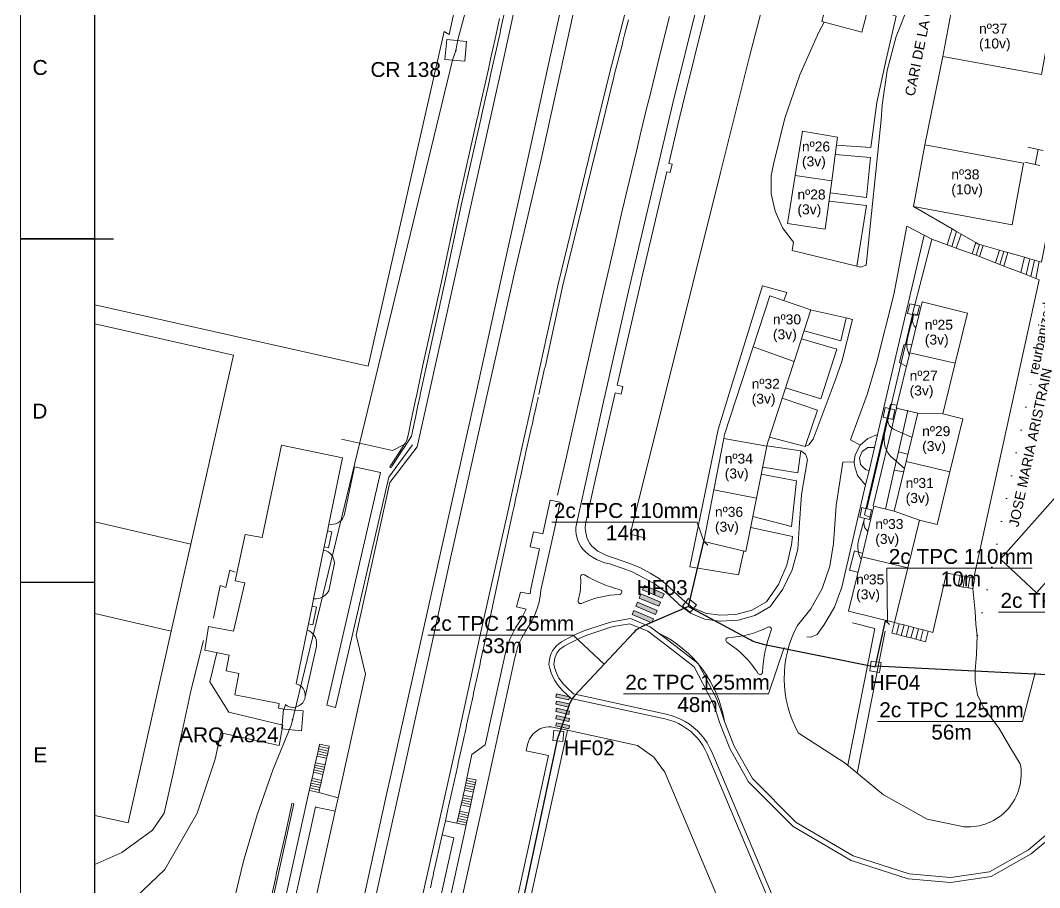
# Model space of a CAD drawing. Header units: millimetres. Extents: x 563728 to 564359, y 4765109 to 4765554.
# Drawn here: x 563728.3 to 563933.7, y 4765200.6 to 4765375.4 of the extents above; entities that cross this region are included whole.
import ezdxf
from ezdxf.enums import TextEntityAlignment as Align

# ---------------------------------------------------------------- set-up
doc = ezdxf.new("R2010")
doc.units = ezdxf.units.MM
doc.linetypes.add('DGN1', pattern=[4.6041, 0, -4.6041])
for name, color, linetype, lineweight in [('1 CANALIZACIONES', 7, 'Continuous', 0), ('1 ESTRUCTURAS', 7, 'Continuous', 0), ('3 Canalizacion Arquetas Armario otros proyectos - Kanalizazioak Kutxatila Armairua beste proiektuak', 7, 'Continuous', 0), ('51 Canalización existente capilar y textos - Lehendik dagoen kanalizazio kapilarrak eta testuak', 7, 'Continuous', 0), ('58 Formato plano y líneas de solape - Planoaren formatua eta gainjartze marrak', 7, 'Continuous', 0), ('7 Cartografía - Kartografia', 7, 'Continuous', 0), ('Default', 7, 'Continuous', 0)]:
    doc.layers.add(name, color=color, linetype=linetype, lineweight=lineweight)
doc.styles.add('StyleArial', font='arial.ttf')

# ---------------------------------------------------------------- blocks, each defined once
blk = doc.blocks.new('OCA99O17')
at = {"layer": '3 Canalizacion Arquetas Armario otros proyectos - Kanalizazioak Kutxatila Armairua beste proiektuak', "color": 5, "linetype": 'Continuous', "lineweight": 13, "flags": 128}
blk.add_lwpolyline([(-0.75, 1.2), (1.2, 0.75), (0.75, -1.2), (-1.2, -0.75), (-0.75, 1.2)], dxfattribs=at)
blk = doc.blocks.new('OCA99O18')
at = {"layer": '3 Canalizacion Arquetas Armario otros proyectos - Kanalizazioak Kutxatila Armairua beste proiektuak', "color": 5, "linetype": 'Continuous', "lineweight": 13, "flags": 128}
blk.add_lwpolyline([(-0.75, 1.2), (1.2, 0.75), (0.75, -1.2), (-1.2, -0.75), (-0.75, 1.2)], dxfattribs=at)
blk = doc.blocks.new('OCA99O19')
at = {"layer": '3 Canalizacion Arquetas Armario otros proyectos - Kanalizazioak Kutxatila Armairua beste proiektuak', "color": 5, "linetype": 'Continuous', "lineweight": 13, "flags": 128}
blk.add_lwpolyline([(-0.75, 1.2), (1.2, 0.75), (0.75, -1.2), (-1.2, -0.75), (-0.75, 1.2)], dxfattribs=at)

msp = doc.modelspace()

# ---------------------------------------------------------------- hatches: boundary and pattern name
at = {"layer": 'Default', "linetype": 'Continuous', "true_color": 0x9a9a9a}
for points in [[(563853.7, 4765260.64), (563857.66, 4765258.97), (563858.01, 4765259.79), (563854.04, 4765261.46)], [(563852.3, 4765257.31), (563856.26, 4765255.64), (563856.6, 4765256.46), (563852.64, 4765258.13)], [(563853, 4765258.97), (563856.96, 4765257.31), (563857.31, 4765258.13), (563853.34, 4765259.8)], [(563851.6, 4765255.64), (563855.56, 4765253.98), (563855.9, 4765254.8), (563851.94, 4765256.47)], [(563838.83, 4765238.43), (563836.17, 4765239.01), (563836.31, 4765239.66), (563838.97, 4765239.08)], [(563838.83, 4765236.97), (563836.17, 4765237.56), (563836.31, 4765238.21), (563838.97, 4765237.63)], [(563838.83, 4765235.52), (563836.17, 4765236.11), (563836.31, 4765236.76), (563838.97, 4765236.17)], [(563838.83, 4765234.07), (563836.17, 4765234.65), (563836.31, 4765235.31), (563838.97, 4765234.72)], [(563838.83, 4765232.62), (563836.17, 4765233.2), (563836.31, 4765233.85), (563838.97, 4765233.27)]]:
    msp.add_hatch(color=253, dxfattribs=at).paths.add_polyline_path(points)

# ---------------------------------------------------------------- linework, layer by layer
at = {"layer": '1 CANALIZACIONES', "color": 6, "linetype": 'Continuous', "lineweight": 13, "flags": 128}
for points in [[(563854.38, 4765505), (563854.05, 4765503.02), (563831.96, 4765429.24), (563816.44, 4765371.46), (563816.03, 4765369.33)], [(563816.03, 4765369.33), (563815.37, 4765367.36), (563783.4, 4765235.42), (563783.12, 4765234.4)], [(563783.12, 4765234.4), (563782.9, 4765233.48), (563779.22, 4765224.47), (563775.99, 4765215.29), (563773.23, 4765205.96), (563770.95, 4765196.5), (563769.25, 4765188.59), (563768.9, 4765186.53)]]:
    msp.add_lwpolyline(points, dxfattribs=at)
at = {"layer": '1 ESTRUCTURAS', "color": 7, "linetype": 'Continuous', "lineweight": 30}
for p in [(563816.03, 4765369.33), (563783.12, 4765234.4)]:
    msp.add_point(p, dxfattribs=at)
at = {"layer": '3 Canalizacion Arquetas Armario otros proyectos - Kanalizazioak Kutxatila Armairua beste proiektuak', "color": 6, "linetype": 'Continuous', "lineweight": 13, "flags": 128}
for points in [[(563814.21, 4765371.49), (563818.2, 4765371.14), (563817.85, 4765367.16), (563813.86, 4765367.51), (563814.21, 4765371.49)], [(563781.31, 4765236.57), (563785.29, 4765236.22), (563784.94, 4765232.24), (563780.96, 4765232.59), (563781.31, 4765236.57)]]:
    msp.add_lwpolyline(points, dxfattribs=at)
at = {"layer": '3 Canalizacion Arquetas Armario otros proyectos - Kanalizazioak Kutxatila Armairua beste proiektuak', "color": 4, "linetype": 'Continuous', "lineweight": 13, "flags": 128}
for points in [[(563862.96, 4765258.86), (563864.52, 4765257.61), (563863.28, 4765256.05), (563861.71, 4765257.3), (563862.96, 4765258.86)], [(563899.77, 4765246.26), (563901.75, 4765245.97), (563901.45, 4765243.99), (563899.48, 4765244.28), (563899.77, 4765246.26)], [(563835.8, 4765232.25), (563837.79, 4765232.08), (563837.62, 4765230.09), (563835.63, 4765230.26), (563835.8, 4765232.25)]]:
    msp.add_lwpolyline(points, dxfattribs=at)
at = {"layer": '51 Canalización existente capilar y textos - Lehendik dagoen kanalizazio kapilarrak eta testuak', "color": 253, "linetype": 'Continuous', "lineweight": 0, "true_color": 0x9a9a9a}
for centre, radius, start, end in [((563827.03, 4765262.28), 14.2, 344.5136, 3.5972), ((563841.7, 4765263.2), 0.5, 59.4241, 183.5972), ((563841.19, 4765258.35), 0.5, 164.5136, 294.2555)]:
    msp.add_arc(centre, radius, start, end, dxfattribs=at)
at = {"layer": '58 Formato plano y líneas de solape - Planoaren formatua eta gainjartze marrak', "color": 7, "linetype": 'Continuous', "lineweight": 30}
for p, q in [((563728.29, 4765331.33), (563747.04, 4765331.33)), ((563743.29, 4765331.33), (563728.29, 4765331.33)), ((563743.29, 4765262.08), (563728.29, 4765262.08))]:
    msp.add_line(p, q, dxfattribs=at)
at = {"layer": '58 Formato plano y líneas de solape - Planoaren formatua eta gainjartze marrak', "color": 7, "linetype": 'Continuous', "lineweight": 0, "flags": 128}
msp.add_lwpolyline([(563728.29, 4765554.08), (564359.04, 4765554.08), (564359.04, 4765108.58), (563728.29, 4765108.58), (563728.29, 4765554.08)], dxfattribs=at)
at = {"layer": '58 Formato plano y líneas de solape - Planoaren formatua eta gainjartze marrak', "color": 7, "linetype": 'Continuous', "lineweight": 30, "flags": 128}
msp.add_lwpolyline([(563743.29, 4765123.58), (563743.29, 4765539.08), (564344.04, 4765539.08), (564344.04, 4765123.58), (564344.04, 4765123.58), (564344.04, 4765123.58), (564344.04, 4765123.58), (564344.04, 4765123.58), (563743.29, 4765123.58)], dxfattribs=at)
at = {"layer": '7 Cartografía - Kartografia', "color": 253, "linetype": 'Continuous', "lineweight": 0, "true_color": 0x9a9a9a}
msp.add_line((563914.2, 4765368.11), (563910.6, 4765350.26), dxfattribs=at)
at = {"layer": '7 Cartografía - Kartografia', "color": 253, "linetype": 'Continuous', "lineweight": 0, "true_color": 0x9a9a9a, "flags": 128}
for points in [[(563827.2, 4765539.08), (563824.61, 4765527.33), (563847.41, 4765522.33), (563814.69, 4765372.53), (563813.7, 4765373.1), (563798.35, 4765305.67), (563743.29, 4765318.05)], [(563878.39, 4765539.08), (563875.35, 4765529.95), (563872.97, 4765522.71), (563870.67, 4765515.44), (563868.44, 4765508.15), (563866.29, 4765500.84), (563864.22, 4765493.5), (563859.17, 4765474.92), (563844.79, 4765411.64), (563840.18, 4765390.92), (563835.16, 4765368.36), (563830.34, 4765346.52), (563825.62, 4765325.09), (563820.05, 4765300), (563817.17, 4765287.01), (563802.74, 4765222.32), (563802.3, 4765220.31), (563794.64, 4765185.38), (563789.81, 4765164.6), (563785.92, 4765147.99), (563780.77, 4765123.58)], [(563854.37, 4765271.03), (563851.18, 4765271.86), (563858.21, 4765300), (563869.4, 4765344.74), (563875.24, 4765368.12), (563881.43, 4765391.81), (563885.86, 4765409.15), (563887.13, 4765414.08), (563889.41, 4765426.26), (563890.08, 4765447.05), (563899.14, 4765482.85), (563904.56, 4765503.45), (563917.19, 4765533.18), (563919.69, 4765539.08)], [(563859.86, 4765519.59), (563854.79, 4765498.02), (563850.45, 4765478.54), (563841.87, 4765441.81), (563825.27, 4765365.67), (563818.96, 4765337.37), (563810.62, 4765300), (563808.26, 4765289.43), (563802.78, 4765282.27), (563795.98, 4765251.48), (563797.86, 4765243.65), (563792.99, 4765221.75), (563792.32, 4765218.73)], [(563783.24, 4765123.58), (563787.58, 4765143.21), (563792.27, 4765164.42), (563796.83, 4765185.08), (563801.58, 4765206.49), (563804.41, 4765219.1), (563806.31, 4765227.57), (563810.72, 4765247.58), (563814.79, 4765266.04), (563822.39, 4765300), (563824.23, 4765308.21), (563827.86, 4765324.52), (563833.14, 4765346.76), (563843.15, 4765392.31)], [(563900.38, 4765382.46), (563897.87, 4765372.99), (563889.81, 4765375.13), (563892.31, 4765384.56), (563900.38, 4765382.46)], [(563849.72, 4765375.1), (563851.56, 4765382.23)], [(563914.2, 4765368.11), (563934.06, 4765364.45), (563936.24, 4765376.29), (563916.38, 4765379.95), (563914.2, 4765368.11)], [(563847.02, 4765265.86), (563846.11, 4765266.08), (563845.23, 4765266.38), (563844.38, 4765266.76), (563843.57, 4765267.22), (563842.8, 4765267.76), (563842.09, 4765268.36), (563841.63, 4765268.84), (563841.22, 4765269.37), (563840.88, 4765269.95), (563840.61, 4765270.56), (563840.41, 4765271.2), (563840.28, 4765271.86), (563840.23, 4765272.53), (563840.26, 4765273.2), (563840.37, 4765273.86), (563845.86, 4765298.83), (563846.13, 4765300), (563850.66, 4765319.92), (563851.51, 4765323.66), (563859.79, 4765358.69), (563864.67, 4765378.42)], [(563866.61, 4765377.93), (563861.73, 4765358.22), (563861.2, 4765356), (563860.81, 4765354.33), (563858.97, 4765346.53), (563859.67, 4765346.37), (563859.27, 4765344.7), (563858.57, 4765344.87), (563853.45, 4765323.2), (563853.24, 4765322.29), (563852.57, 4765319.41), (563848.53, 4765301.85), (563849.72, 4765301.57), (563849.37, 4765300.02), (563848.17, 4765300.3), (563848.11, 4765300), (563844.27, 4765283.34), (563842.29, 4765274.55), (563842.17, 4765273.88), (563842.14, 4765273.2), (563842.17, 4765272.52), (563842.29, 4765271.84), (563842.48, 4765271.19), (563842.74, 4765270.56), (563843.07, 4765269.96), (563843.47, 4765269.41), (563844.65, 4765268.39), (563846.39, 4765267.52), (563848.2, 4765266.92), (563850.89, 4765265.97), (563853.14, 4765265.1), (563855.21, 4765263.98), (563856.86, 4765262.94), (563858.16, 4765261.99), (563861.7, 4765258.67), (563863.7, 4765257.08), (563866.36, 4765255.91), (563869.27, 4765255.5), (563872.45, 4765255.63), (563875.7, 4765256.54), (563878.64, 4765258.17), (563881.06, 4765261.67), (563882.77, 4765265.57), (563883.72, 4765269.71), (563883.87, 4765271.38), (563875.47, 4765273.17)], [(563892.76, 4765350.21), (563899.7, 4765349.73), (563900.87, 4765358.85), (563902.8, 4765367.48), (563904.81, 4765376.23), (563899.25, 4765378.19)], [(563907.39, 4765378.67), (563904.82, 4765372.09), (563903, 4765365.27), (563901.97, 4765358.28), (563901.77, 4765355.32), (563898.73, 4765326.02), (563897.61, 4765325.67), (563896.88, 4765325.86)], [(563792.53, 4765123.58), (563799.33, 4765154.87), (563803.12, 4765170.98), (563807.05, 4765188.79), (563813.48, 4765217.52), (563815.7, 4765227.44), (563821.17, 4765252.42), (563826.51, 4765276.31), (563829.13, 4765288.29), (563831.76, 4765300), (563832.98, 4765305.42), (563836.65, 4765322.24), (563844.73, 4765355.31), (563846.89, 4765364.15), (563849.72, 4765375.1)], [(563805.83, 4765290.19), (563803.87, 4765287.14), (563802.74, 4765285.39), (563802.99, 4765285.22), (563803.24, 4765285.61), (563804.22, 4765287.13), (563805.19, 4765288.64), (563805.68, 4765289.4), (563807.09, 4765291.58), (563807.96, 4765295.69), (563808.4, 4765297.75), (563808.84, 4765299.8), (563808.88, 4765300), (563810.11, 4765305.75), (563813.77, 4765322.28), (563817.21, 4765338.37), (563821.06, 4765355.45), (563821.29, 4765356.47), (563821.75, 4765358.52), (563822.21, 4765360.57), (563822.67, 4765362.62), (563823.13, 4765364.67), (563823.59, 4765366.72), (563824.05, 4765368.77), (563824.96, 4765372.87), (563825.08, 4765373.41), (563825.41, 4765374.92), (563825.84, 4765376.97)], [(563806.18, 4765290.7), (563806.55, 4765292.42), (563806.99, 4765294.47), (563807.86, 4765298.58), (563808.17, 4765300), (563808.3, 4765300.63), (563809.42, 4765305.9), (563813.09, 4765322.43), (563816.53, 4765338.52), (563820.38, 4765355.6), (563820.47, 4765356.02), (563820.76, 4765357.31), (563822.6, 4765365.51), (563823.06, 4765367.55), (563823.52, 4765369.6), (563823.97, 4765371.65), (563824.4, 4765373.56), (563824.87, 4765375.75)], [(563832.79, 4765300), (563833.95, 4765305.2), (563834.02, 4765305.52), (563837.63, 4765322.03), (563843.31, 4765345.27), (563845.71, 4765355.08), (563847.86, 4765363.91), (563847.96, 4765364.3), (563848.23, 4765365.31), (563848.49, 4765366.33), (563848.62, 4765366.82), (563848.75, 4765367.35), (563849.01, 4765368.36), (563849.28, 4765369.38), (563849.54, 4765370.4), (563849.8, 4765371.41), (563850.06, 4765372.43), (563850.33, 4765373.45), (563850.59, 4765374.46), (563850.85, 4765375.48)], [(563859.14, 4765376.17), (563857.19, 4765368.41), (563856.22, 4765364.53), (563855.25, 4765360.65), (563854.36, 4765357.1), (563854.28, 4765356.77), (563853.36, 4765352.87), (563852.43, 4765348.98), (563851.51, 4765345.09), (563850.59, 4765341.2), (563849.78, 4765337.79), (563849.67, 4765337.3), (563848.77, 4765333.41), (563847.88, 4765329.51), (563846.09, 4765321.71), (563845.64, 4765319.76), (563841.71, 4765302.38), (563841.18, 4765300), (563840.99, 4765299.16), (563840.11, 4765295.26), (563839.24, 4765291.36), (563838.85, 4765289.59), (563838.35, 4765287.46), (563836.52, 4765279.67)], [(563896.88, 4765325.86), (563883.82, 4765329.01), (563884.13, 4765330.69), (563881.91, 4765333.59), (563880.38, 4765336.89), (563879.6, 4765340.44), (563879.61, 4765344.08), (563880.12, 4765346.69), (563882.37, 4765355.66), (563885.39, 4765364.41), (563889.16, 4765372.87), (563890.26, 4765375.02)], [(563884.45, 4765344.09), (563885.89, 4765353.03), (563892.98, 4765351.84), (563891.8, 4765343.05), (563884.45, 4765344.09)], [(563891.48, 4765340.59), (563898.82, 4765339.69), (563899.64, 4765347.73), (563892.52, 4765348.37)], [(563908.31, 4765337.84), (563928.17, 4765334.18), (563930.46, 4765346.6), (563910.6, 4765350.26), (563908.31, 4765337.84)], [(563931.3, 4765349.81), (563933.41, 4765349.38)], [(563933.41, 4765349.38), (563932.79, 4765346.34)], [(563933.41, 4765349.38), (563934.39, 4765349.17)], [(563932.79, 4765346.34), (563930.69, 4765346.78)], [(563933.77, 4765346.14), (563932.79, 4765346.34)], [(563933.63, 4765326.79), (563934.06, 4765326.67), (563937.69, 4765345.32)], [(563891.8, 4765343.05), (563890.5, 4765333.31), (563882.9, 4765334.45), (563884.45, 4765344.09), (563891.8, 4765343.05)], [(563891.26, 4765338.96), (563898.79, 4765338.08), (563896.88, 4765325.86)], [(563908.31, 4765337.84), (563916.07, 4765333.34)], [(563897.54, 4765289.79), (563895.58, 4765290.87), (563898.95, 4765300), (563900.89, 4765306.55), (563904.29, 4765320.13), (563906.91, 4765333.88)], [(563910.45, 4765332.07), (563901.02, 4765291.89)], [(563906.91, 4765333.88), (563910.45, 4765332.07)], [(563910.45, 4765332.07), (563912, 4765331.25)], [(563916.07, 4765333.34), (563915.08, 4765330.13)], [(563916.97, 4765332.82), (563916.02, 4765329.79)], [(563916.07, 4765333.34), (563916.97, 4765332.82)], [(563917.86, 4765332.3), (563916.88, 4765329.48)], [(563916.97, 4765332.82), (563917.86, 4765332.3)], [(563917.86, 4765332.3), (563920.83, 4765330.58)], [(563909.39, 4765316.08), (563908.07, 4765316.23), (563912, 4765331.25)], [(563912, 4765331.25), (563915.08, 4765330.13)], [(563915.08, 4765330.13), (563916.02, 4765329.79)], [(563920.83, 4765330.58), (563920.13, 4765328.31)], [(563920.83, 4765330.58), (563921.39, 4765330.25), (563921.6, 4765330.19)], [(563921.6, 4765330.19), (563920.88, 4765328.04)], [(563922.33, 4765329.98), (563921.57, 4765327.77)], [(563921.6, 4765330.19), (563922.33, 4765329.98)], [(563922.33, 4765329.98), (563925.6, 4765329.06)], [(563916.02, 4765329.79), (563916.88, 4765329.48)], [(563916.88, 4765329.48), (563920.13, 4765328.31)], [(563920.13, 4765328.31), (563920.68, 4765328.11), (563920.88, 4765328.04)], [(563920.88, 4765328.04), (563921.57, 4765327.77)], [(563921.57, 4765327.77), (563924.82, 4765326.51)], [(563925.6, 4765329.06), (563924.82, 4765326.51)], [(563925.6, 4765329.06), (563926.5, 4765328.81)], [(563926.5, 4765328.81), (563925.7, 4765326.17)], [(563926.5, 4765328.81), (563927.3, 4765328.58)], [(563927.3, 4765328.58), (563926.51, 4765325.86)], [(563927.3, 4765328.58), (563930.67, 4765327.63)], [(563924.82, 4765326.51), (563925.7, 4765326.17)], [(563925.7, 4765326.17), (563926.51, 4765325.86)], [(563926.51, 4765325.86), (563929.92, 4765324.55)], [(563930.67, 4765327.63), (563929.92, 4765324.55)], [(563930.67, 4765327.63), (563931.7, 4765327.34)], [(563931.7, 4765327.34), (563930.97, 4765324.13)], [(563931.7, 4765327.34), (563932.7, 4765327.05)], [(563932.7, 4765327.05), (563931.93, 4765323.77)], [(563932.7, 4765327.05), (563933.63, 4765326.79)], [(563933.63, 4765326.79), (563932.93, 4765323.37)], [(563929.92, 4765324.55), (563930.97, 4765324.13)], [(563930.97, 4765324.13), (563931.93, 4765323.77)], [(563931.93, 4765323.77), (563932.93, 4765323.37)], [(563874.06, 4765268.46), (563873, 4765263.61), (563863.2, 4765265.23), (563868.95, 4765292.91), (563871.13, 4765300.15), (563877.83, 4765321.89), (563882.77, 4765320.55), (563882.14, 4765318.9)], [(563932.93, 4765323.37), (563933.62, 4765323.11), (563920.41, 4765263.07)], [(563875.98, 4765309.59), (563879.34, 4765319.87), (563887.62, 4765317.01), (563884.22, 4765306.62), (563875.98, 4765309.59)], [(563907.52, 4765308.38), (563910.01, 4765318.62), (563919.16, 4765316.4), (563916.7, 4765306.3), (563907.52, 4765308.38)], [(563887.47, 4765317.06), (563894.7, 4765315.4)], [(563743.29, 4765314.25), (563771.27, 4765307.93), (563762.67, 4765269.84)], [(563886.26, 4765312.84), (563893.66, 4765310.79), (563894.7, 4765315.4)], [(563894.7, 4765315.4), (563896.01, 4765315.1), (563893.83, 4765306.62), (563892.48, 4765302.79), (563888.07, 4765290.96), (563887.17, 4765289.87), (563886.42, 4765289.52)], [(563878.71, 4765289.57), (563870.04, 4765291.11), (563870.2, 4765291.93), (563875.98, 4765309.59), (563884.22, 4765306.62), (563878.83, 4765290.16), (563878.71, 4765289.57)], [(563885.74, 4765311.23), (563892.85, 4765309.13), (563889.63, 4765299.12), (563882.5, 4765301.35)], [(563907.93, 4765310.05), (563906.32, 4765310.02), (563905.44, 4765306.44), (563906.87, 4765305.63)], [(563909.16, 4765296.19), (563904.82, 4765297.24), (563907.52, 4765308.38), (563916.7, 4765306.3), (563914.21, 4765296.08), (563909.16, 4765296.19)], [(563813.94, 4765214.1), (563814.38, 4765216.04), (563814.46, 4765216.4), (563814.59, 4765216.99), (563814.72, 4765217.57), (563814.85, 4765218.16), (563814.98, 4765218.74), (563815.11, 4765219.33), (563815.24, 4765219.91), (563815.37, 4765220.5), (563815.5, 4765221.08), (563815.64, 4765221.67), (563815.77, 4765222.26), (563815.9, 4765222.84), (563816.03, 4765223.43), (563816.16, 4765224.01), (563816.42, 4765225.18), (563816.55, 4765225.77), (563816.68, 4765226.35), (563816.81, 4765226.94), (563816.87, 4765227.18), (563816.94, 4765227.53), (563817.33, 4765229.28), (563817.46, 4765229.87), (563817.59, 4765230.46), (563817.71, 4765231.04), (563817.84, 4765231.63), (563817.97, 4765232.22), (563818.1, 4765232.8), (563818.23, 4765233.39), (563818.36, 4765233.97), (563818.49, 4765234.56), (563818.61, 4765235.15), (563818.74, 4765235.73), (563818.87, 4765236.32), (563819, 4765236.9), (563819.13, 4765237.49), (563819.26, 4765238.08), (563819.38, 4765238.66), (563819.51, 4765239.25), (563819.64, 4765239.83), (563819.77, 4765240.42), (563819.9, 4765241.01), (563820.03, 4765241.59), (563820.16, 4765242.18), (563820.28, 4765242.76), (563820.41, 4765243.35), (563820.54, 4765243.94), (563820.67, 4765244.52), (563820.8, 4765245.11), (563820.93, 4765245.7), (563821.05, 4765246.28), (563821.31, 4765247.45), (563821.44, 4765248.04), (563821.57, 4765248.63), (563821.7, 4765249.21), (563821.82, 4765249.8), (563821.95, 4765250.38), (563822.08, 4765250.97), (563824.78, 4765263.57), (563827.54, 4765276.35), (563827.78, 4765277.43), (563828.22, 4765279.48), (563828.45, 4765280.5), (563828.9, 4765282.56), (563829.12, 4765283.58), (563829.35, 4765284.61), (563829.57, 4765285.63), (563830.02, 4765287.69), (563830.1, 4765288.07), (563830.25, 4765288.71), (563831.17, 4765292.81), (563831.26, 4765293.24), (563831.4, 4765293.83), (563831.86, 4765295.88), (563832.09, 4765296.91), (563832.32, 4765297.93), (563832.55, 4765298.95), (563832.66, 4765299.46)], [(563881.81, 4765299.26), (563888.97, 4765296.81), (563886.42, 4765289.52)], [(563904.95, 4765297.8), (563903.64, 4765298.06), (563898.44, 4765275.76), (563899.57, 4765275.21)], [(563904.95, 4765297.46), (563900.16, 4765277.53)], [(563907.14, 4765296.8), (563905.25, 4765288.42)], [(563906.81, 4765286.49), (563909.16, 4765296.19), (563914.21, 4765296.08), (563918.24, 4765295.1), (563915.63, 4765284.37), (563906.81, 4765286.49)], [(563806.18, 4765290.7), (563805.74, 4765290), (563803.28, 4765288.7), (563793.03, 4765290.98)], [(563870.04, 4765291.11), (563878.71, 4765289.57), (563876.64, 4765279.09), (563868.03, 4765280.78), (563870.04, 4765291.11)], [(563886.42, 4765289.52), (563879.23, 4765291.38)], [(563897.54, 4765289.79), (563899.05, 4765291.14), (563901.02, 4765291.89)], [(563901.02, 4765291.89), (563900.42, 4765289.32)], [(563781.47, 4765236.59), (563780.3, 4765236.8), (563780.46, 4765237.73), (563771.5, 4765239.45), (563772.33, 4765243.75), (563769.74, 4765244.31), (563770.34, 4765247.46), (563765.46, 4765248.43), (563766.22, 4765253.2), (563771.24, 4765252.27), (563773.53, 4765262.03), (563771.55, 4765262.45), (563773.58, 4765271.79), (563777.04, 4765271.18), (563780.89, 4765289.76), (563793.23, 4765287.24), (563790.48, 4765273.86), (563790.19, 4765272.46), (563789.54, 4765269.26), (563787.39, 4765258.79), (563787.09, 4765257.31), (563786.36, 4765253.78), (563786.11, 4765252.52), (563783.89, 4765241.7), (563784.3, 4765241.56), (563784.68, 4765241.34), (563785.01, 4765241.06), (563785.29, 4765240.72), (563785.5, 4765240.34), (563785.64, 4765239.93), (563785.71, 4765239.5), (563785.69, 4765239.06), (563785.6, 4765238.64), (563785.44, 4765238.24), (563785.2, 4765237.87), (563784.91, 4765237.55), (563784.56, 4765237.29), (563784.17, 4765237.09), (563783.75, 4765236.97), (563783.32, 4765236.93), (563782.88, 4765236.96), (563782.46, 4765237.07), (563782.07, 4765237.25), (563781.71, 4765237.51), (563781.47, 4765236.59)], [(563790.48, 4765273.86), (563790.94, 4765273.8), (563791.4, 4765273.83), (563791.84, 4765273.93), (563792.26, 4765274.12), (563792.65, 4765274.37), (563792.98, 4765274.68), (563793.26, 4765275.05), (563793.47, 4765275.46), (563793.6, 4765275.9), (563795.62, 4765285.39), (563800.87, 4765284.26), (563790.05, 4765237.35), (563791.8, 4765236.89), (563794.4, 4765248.13), (563795.22, 4765251.65), (563802.54, 4765283.3), (563807.29, 4765289.86)], [(563885.6, 4765288.62), (563878.73, 4765289.62)], [(563896.33, 4765286.42), (563896.54, 4765287.82), (563897.54, 4765289.79)], [(563900.42, 4765289.32), (563899.05, 4765289.29), (563897.91, 4765288.5), (563897.38, 4765287.23), (563897.63, 4765285.87), (563898.58, 4765284.87), (563899.32, 4765284.6)], [(563899.32, 4765284.6), (563900.42, 4765289.32)], [(563847.02, 4765265.86), (563849.76, 4765264.93), (563851.58, 4765264.24), (563854.26, 4765262.85), (563856.25, 4765261.73), (563858.34, 4765260.18), (563860.83, 4765257.85), (563860.93, 4765257.75), (563863.36, 4765255.89), (563866.19, 4765254.71), (563869.23, 4765254.3), (563869.41, 4765254.29), (563872.92, 4765254.48), (563876.29, 4765255.48), (563879.36, 4765257.21), (563879.44, 4765257.3), (563881.98, 4765260.78), (563883.83, 4765264.66), (563884.95, 4765268.83), (563885.27, 4765273.12), (563885.69, 4765279.86), (563886.89, 4765286.86), (563886.52, 4765287.98), (563885.6, 4765288.62)], [(563885.6, 4765288.62), (563884.99, 4765284.21), (563877.89, 4765285.37)], [(563905.25, 4765288.42), (563904.42, 4765284.75)], [(563907.08, 4765287.98), (563905.25, 4765288.42)], [(563884.89, 4765253.44), (563887.58, 4765256.82), (563889.86, 4765260.92), (563891.41, 4765265.36), (563892.19, 4765269.98), (563892.69, 4765277.6), (563894.02, 4765286.32), (563896.33, 4765286.42)], [(563898.64, 4765281.75), (563898.31, 4765282.02), (563896.99, 4765283.67), (563896.37, 4765285.69), (563896.33, 4765286.42)], [(563904.42, 4765284.75), (563902.64, 4765276.88)], [(563904.4, 4765276.5), (563906.81, 4765286.49), (563915.63, 4765284.37), (563913.06, 4765273.77), (563909.47, 4765274.64), (563904.4, 4765276.5)], [(563904.42, 4765284.75), (563906.24, 4765284.39)], [(563877.58, 4765283.9), (563884.7, 4765282.57), (563883.73, 4765273.41), (563875.89, 4765275.4)], [(563899.32, 4765284.6), (563898.64, 4765281.75)], [(563868.03, 4765280.78), (563876.64, 4765279.09), (563874.51, 4765268.37), (563866, 4765270.36), (563868.03, 4765280.78)], [(563898.64, 4765281.75), (563893.81, 4765261.15), (563892.38, 4765257.15), (563890.23, 4765253.48), (563889.69, 4765252.77), (563888.86, 4765251.62), (563887.56, 4765251.09), (563886.77, 4765251.13)], [(563938.97, 4765281.65), (563943.33, 4765277.64), (563942.96, 4765277.2), (563945.8, 4765274.66), (563941.08, 4765269.24), (563944.11, 4765266.29), (563948.2, 4765270.88), (563951.54, 4765267.8), (563952.96, 4765269.19), (563956.95, 4765265.56), (563943.22, 4765250.33), (563939.82, 4765253.37), (563941.29, 4765254.99), (563937.24, 4765258.66), (563941.31, 4765263.19), (563938.32, 4765265.95), (563933.09, 4765260.04), (563925.8, 4765266.81), (563938.97, 4765281.65)], [(563815.84, 4765192.05), (563822.2, 4765220.71), (563827.91, 4765246.9), (563828.18, 4765247.95), (563828.5, 4765248.98), (563828.9, 4765249.98), (563829.35, 4765250.96), (563829.87, 4765251.91), (563830.44, 4765252.82), (563831.07, 4765253.83), (563831.62, 4765254.87), (563831.62, 4765254.87), (563832.1, 4765255.95), (563832.5, 4765257.06), (563832.82, 4765258.2), (563833.05, 4765259.36), (563833.21, 4765260.53), (563835.98, 4765273.14), (563837.1, 4765278.26), (563835.09, 4765278.7), (563833.6, 4765271.9), (563831.72, 4765272.32), (563831.05, 4765269.26), (563832.93, 4765268.85), (563831.17, 4765260.85), (563831.04, 4765259.8), (563829.07, 4765260.12), (563828.29, 4765257.22), (563830.19, 4765256.74), (563829.77, 4765255.78), (563829.28, 4765254.86), (563828.73, 4765253.97), (563828.09, 4765252.95), (563827.51, 4765251.89), (563827, 4765250.79), (563826.56, 4765249.66), (563826.19, 4765248.51), (563825.9, 4765247.34), (563821.98, 4765229.37), (563819.26, 4765227.46), (563818.28, 4765222.69)], [(563897.85, 4765267.29), (563900.32, 4765277.49), (563904.4, 4765276.5), (563909.47, 4765274.64), (563907.15, 4765265.07), (563897.85, 4765267.29)], [(563762.67, 4765269.84), (563743.29, 4765274.34)], [(563743.29, 4765274.34), (563762.67, 4765269.84), (563758.71, 4765252.28)], [(563789.55, 4765269.3), (563790.42, 4765269.08), (563791.08, 4765272.28), (563790.2, 4765272.49)], [(563787.39, 4765258.79), (563787.88, 4765258.79), (563788.36, 4765258.86), (563788.82, 4765259.01), (563789.25, 4765259.22), (563789.65, 4765259.5), (563790, 4765259.83), (563790.3, 4765260.21), (563790.44, 4765260.44), (563791.58, 4765266.01), (563791.54, 4765266.45), (563791.42, 4765266.89), (563791.24, 4765267.3), (563790.98, 4765267.67), (563790.68, 4765268), (563790.32, 4765268.28), (563789.92, 4765268.49), (563789.41, 4765268.64)], [(563897.89, 4765268), (563896.38, 4765268.48), (563895.38, 4765264.55), (563897.01, 4765264.17)], [(563907.15, 4765265.07), (563904.48, 4765254.04), (563895.19, 4765256.29), (563897.85, 4765267.29), (563907.15, 4765265.07)], [(563767.2, 4765254.91), (563768.54, 4765261.51), (563769.67, 4765261.06), (563770.49, 4765264.59), (563771.56, 4765264.17)], [(563917.67, 4765263.53), (563914.92, 4765263.98), (563912.2, 4765252.03), (563911.22, 4765252.28)], [(563917.31, 4765261.36), (563917.67, 4765263.53)], [(563918.66, 4765263.36), (563917.67, 4765263.53)], [(563918.29, 4765261.19), (563918.66, 4765263.36)], [(563919.64, 4765263.19), (563918.66, 4765263.36)], [(563919.27, 4765261.03), (563919.64, 4765263.19)], [(563920.41, 4765263.07), (563919.64, 4765263.19)], [(563920.26, 4765260.87), (563920.63, 4765263.03), (563920.41, 4765263.07)], [(563917.31, 4765261.36), (563918.29, 4765261.19)], [(563918.29, 4765261.19), (563919.27, 4765261.03)], [(563919.27, 4765261.03), (563920.26, 4765260.87)], [(563929.81, 4765225.58), (563927.69, 4765228.98), (563925.52, 4765232.69), (563922.39, 4765236.91), (563921.17, 4765239.48), (563920.68, 4765242.3), (563920.74, 4765244.34), (563920.95, 4765247.62), (563921.14, 4765251.39), (563920.85, 4765253.69), (563920.72, 4765256.21), (563920.26, 4765260.87)], [(563743.29, 4765255.86), (563758.71, 4765252.28)], [(563758.71, 4765252.28), (563743.29, 4765255.86)], [(563787.09, 4765257.34), (563787.97, 4765257.13), (563787.25, 4765253.6), (563786.96, 4765253.66), (563786.36, 4765253.75)], [(563934.95, 4765211.19), (563931.45, 4765208.23), (563923.62, 4765203.79), (563915.73, 4765202.66), (563907.41, 4765203.4), (563896.14, 4765207.01), (563884.64, 4765213.73), (563875.82, 4765222.57), (563872.17, 4765229.09), (563870.17, 4765234.08), (563869.48, 4765236.39), (563868.56, 4765238.69), (563864.86, 4765245.75), (563858.69, 4765250.57), (563855.21, 4765253.16), (563851.25, 4765254.82), (563847.5, 4765254.2), (563846.14, 4765253.77)], [(563895.99, 4765253.97), (563900.49, 4765252.8)], [(563904.86, 4765251.67), (563903.89, 4765251.92), (563904.44, 4765254.04), (563905.41, 4765253.79)], [(563758.71, 4765252.28), (563749.99, 4765213.65), (563743.29, 4765215.16)], [(563785.7, 4765239.08), (563787.94, 4765249.24), (563788, 4765249.7), (563787.99, 4765250.15), (563787.91, 4765250.6), (563787.75, 4765251.03), (563787.53, 4765251.43), (563787.24, 4765251.78), (563786.91, 4765252.09), (563786.52, 4765252.34), (563786.09, 4765252.45)], [(563901.22, 4765145.57), (563866.71, 4765227.55), (563866.3, 4765228.41), (563865.83, 4765229.25), (563865.29, 4765230.04), (563864.69, 4765230.78), (563864.03, 4765231.48), (563863.32, 4765232.12), (563862.56, 4765232.7), (563861.76, 4765233.22), (563860.91, 4765233.68), (563860.03, 4765234.06), (563859.13, 4765234.38), (563858.2, 4765234.62), (563839.29, 4765238.73), (563837.62, 4765240.3), (563837.01, 4765240.93), (563836.46, 4765241.61), (563835.98, 4765242.33), (563835.57, 4765243.1), (563835.23, 4765243.91), (563834.96, 4765244.74), (563834.78, 4765245.59), (563834.92, 4765246.56), (563835.05, 4765247.18), (563835.26, 4765247.78), (563835.55, 4765248.35), (563835.91, 4765248.87), (563836.33, 4765249.34), (563836.81, 4765249.76), (563837.34, 4765250.11), (563838.82, 4765250.92), (563840.33, 4765251.66), (563841.87, 4765252.35), (563846.14, 4765253.77)], [(563902.15, 4765145.95), (563867.63, 4765227.95), (563867.19, 4765228.88), (563866.68, 4765229.78), (563866.1, 4765230.63), (563865.44, 4765231.44), (563864.73, 4765232.2), (563863.96, 4765232.89), (563863.14, 4765233.52), (563862.26, 4765234.09), (563861.35, 4765234.58), (563860.4, 4765234.99), (563859.42, 4765235.33), (563858.43, 4765235.59), (563839.77, 4765239.65), (563838.32, 4765241.01), (563837.76, 4765241.59), (563837.27, 4765242.2), (563836.84, 4765242.85), (563836.47, 4765243.54), (563836.17, 4765244.25), (563835.93, 4765245), (563835.79, 4765245.63), (563835.9, 4765246.39), (563836.02, 4765246.91), (563836.18, 4765247.39), (563836.41, 4765247.84), (563836.7, 4765248.25), (563837.03, 4765248.63), (563837.41, 4765248.96), (563837.85, 4765249.25), (563839.28, 4765250.03), (563840.75, 4765250.76), (563842.23, 4765251.41), (563846.45, 4765252.82)], [(563846.44, 4765252.82), (563847.73, 4765253.22), (563851.13, 4765253.79), (563854.71, 4765252.28), (563858.08, 4765249.77), (563864.08, 4765245.1), (563867.65, 4765238.27), (563868.53, 4765236.06), (563869.22, 4765233.75), (563871.27, 4765228.66), (563875.01, 4765221.96), (563884.02, 4765212.93), (563895.73, 4765206.09), (563907.21, 4765202.41), (563915.76, 4765201.65), (563923.95, 4765202.83), (563932.02, 4765207.41), (563935.62, 4765210.44)], [(563905.41, 4765253.79), (563904.86, 4765251.67)], [(563906.37, 4765253.54), (563905.41, 4765253.79)], [(563905.83, 4765251.42), (563906.37, 4765253.54)], [(563907.33, 4765253.29), (563906.37, 4765253.54)], [(563906.79, 4765251.17), (563907.33, 4765253.29)], [(563908.32, 4765253.04), (563907.33, 4765253.29)], [(563907.77, 4765250.92), (563908.32, 4765253.04)], [(563909.27, 4765252.79), (563908.32, 4765253.04)], [(563908.74, 4765250.67), (563909.27, 4765252.79)], [(563910.25, 4765252.54), (563909.27, 4765252.79)], [(563909.7, 4765250.41), (563910.25, 4765252.54)], [(563911.22, 4765252.28), (563910.25, 4765252.54)], [(563910.67, 4765250.16), (563911.22, 4765252.28)], [(563765.19, 4765250.44), (563762.73, 4765240.51), (563759.06, 4765223.59), (563757.25, 4765215.64), (563754.9, 4765212.2), (563748.75, 4765207.68), (563743.29, 4765205.29)], [(563904.86, 4765251.67), (563905.83, 4765251.42)], [(563905.83, 4765251.42), (563906.79, 4765251.17)], [(563906.79, 4765251.17), (563907.77, 4765250.92)], [(563907.77, 4765250.92), (563908.74, 4765250.67)], [(563908.74, 4765250.67), (563909.7, 4765250.41)], [(563909.7, 4765250.41), (563910.67, 4765250.16)], [(563743.29, 4765194.66), (563743.32, 4765194.67), (563751.46, 4765198.64), (563757.43, 4765204.25), (563763.94, 4765215.64), (563767.56, 4765226.49), (563768.72, 4765231.82), (563780.45, 4765229.25), (563781.2, 4765233.33), (563770.27, 4765235.94), (563766.45, 4765242.06), (563767.87, 4765247.95)], [(563838.53, 4765232.31), (563835.87, 4765232.9), (563835.29, 4765232.99), (563834.7, 4765233), (563834.12, 4765232.93), (563833.55, 4765232.79), (563833, 4765232.58), (563832.48, 4765232.29), (563832.01, 4765231.94), (563831.58, 4765231.54), (563831.22, 4765231.08), (563830.91, 4765230.57), (563830.68, 4765230.03), (563830.51, 4765229.47), (563830.23, 4765228.2), (563834.73, 4765227.21), (563822.07, 4765169.56)], [(563838.53, 4765232.31), (563823.39, 4765163.33)], [(563823.39, 4765163.33), (563889.8, 4765148.78), (563858.19, 4765223.88), (563855.94, 4765226.89), (563852.65, 4765229.26), (563838.53, 4765232.31)], [(563885.06, 4765231.82), (563894.48, 4765225.69), (563902.25, 4765219.34), (563911.02, 4765214.44), (563918.52, 4765212.87)], [(563788.6, 4765229.55), (563788.49, 4765229.07)], [(563788.6, 4765229.55), (563790.55, 4765229.11)], [(563788.17, 4765227.6), (563787.66, 4765225.31)], [(563788.05, 4765227.12), (563790, 4765226.67)], [(563788.28, 4765228.09), (563788.17, 4765227.6)], [(563788.17, 4765227.6), (563790.11, 4765227.16)], [(563788.39, 4765228.58), (563788.28, 4765228.09)], [(563788.28, 4765228.09), (563790.22, 4765227.65)], [(563788.49, 4765229.07), (563788.39, 4765228.58)], [(563788.39, 4765228.58), (563790.33, 4765228.14)], [(563788.49, 4765229.07), (563790.44, 4765228.63)], [(563790, 4765226.67), (563790.11, 4765227.16)], [(563790.11, 4765227.16), (563790.22, 4765227.65)], [(563790.22, 4765227.65), (563790.33, 4765228.14)], [(563790.33, 4765228.14), (563790.44, 4765228.63)], [(563790.44, 4765228.63), (563790.55, 4765229.11)], [(563787.66, 4765225.31), (563787.55, 4765224.83)], [(563787.66, 4765225.31), (563789.6, 4765224.88)], [(563787.81, 4765225.79), (563789.71, 4765225.36)], [(563789.6, 4765224.88), (563789.71, 4765225.36)], [(563789.71, 4765225.36), (563790, 4765226.67)], [(563787.34, 4765223.85), (563787.07, 4765222.66)], [(563787.45, 4765224.34), (563787.34, 4765223.85)], [(563787.34, 4765223.85), (563789.27, 4765223.41)], [(563787.55, 4765224.83), (563787.45, 4765224.34)], [(563787.45, 4765224.34), (563789.38, 4765223.9)], [(563787.55, 4765224.83), (563789.49, 4765224.39)], [(563789, 4765222.22), (563789.27, 4765223.41)], [(563789.27, 4765223.41), (563789.38, 4765223.9)], [(563789.38, 4765223.9), (563789.49, 4765224.39)], [(563789.49, 4765224.39), (563789.6, 4765224.88)], [(563786.75, 4765221.19), (563786.64, 4765220.7)], [(563786.86, 4765221.68), (563786.75, 4765221.19)], [(563786.75, 4765221.19), (563788.67, 4765220.76)], [(563786.97, 4765222.17), (563786.86, 4765221.68)], [(563786.86, 4765221.68), (563788.78, 4765221.25)], [(563787.07, 4765222.66), (563786.97, 4765222.17)], [(563786.97, 4765222.17), (563788.89, 4765221.73)], [(563787.07, 4765222.66), (563789, 4765222.22)], [(563788.67, 4765220.76), (563788.78, 4765221.25)], [(563788.78, 4765221.25), (563788.89, 4765221.73)], [(563788.89, 4765221.73), (563789, 4765222.22)], [(563817.97, 4765221.22), (563817.87, 4765220.73)], [(563818.08, 4765221.71), (563817.97, 4765221.22)], [(563819.82, 4765220.84), (563817.97, 4765221.22)], [(563818.18, 4765222.2), (563818.08, 4765221.71)], [(563819.92, 4765221.33), (563818.08, 4765221.71)], [(563818.28, 4765222.69), (563818.18, 4765222.2)], [(563820.02, 4765221.82), (563818.18, 4765222.2)], [(563820.12, 4765222.31), (563818.28, 4765222.69)], [(563819.36, 4765218.83), (563820.02, 4765221.82)], [(563820.02, 4765221.82), (563820.12, 4765222.31)], [(563786.64, 4765220.7), (563780.4, 4765192.54)], [(563786.6, 4765220.2), (563788.45, 4765219.78)], [(563786.64, 4765220.7), (563788.56, 4765220.27)], [(563788.45, 4765219.78), (563788.56, 4765220.27)], [(563792.32, 4765218.73), (563788.45, 4765219.78)], [(563788.56, 4765220.27), (563788.67, 4765220.76)], [(563817.56, 4765219.23), (563817.45, 4765218.74)], [(563817.77, 4765220.24), (563817.56, 4765219.23)], [(563817.56, 4765219.23), (563819.36, 4765218.83)], [(563817.87, 4765220.73), (563817.77, 4765220.24)], [(563819.62, 4765219.86), (563817.77, 4765220.24)], [(563819.72, 4765220.35), (563817.87, 4765220.73)], [(563777.18, 4765189.17), (563783.41, 4765217.49), (563783.02, 4765217.58), (563782.78, 4765216.47), (563781.49, 4765210.61), (563781.23, 4765209.44), (563779.94, 4765203.58), (563779.68, 4765202.41), (563778.39, 4765196.55), (563778.13, 4765195.38), (563777.88, 4765194.21), (563777.62, 4765193.04), (563777.36, 4765191.86), (563777.1, 4765190.69), (563776.7, 4765188.87), (563776.83, 4765188.84), (563779.18, 4765188.33), (563780.35, 4765188.08), (563781.33, 4765187.87), (563781.35, 4765187.99)], [(563791.72, 4765216), (563787.82, 4765216.85), (563787.79, 4765216.86), (563786.82, 4765212.59), (563781.41, 4765188.26)], [(563792.32, 4765218.73), (563791.72, 4765216)], [(563817.34, 4765218.25), (563816.28, 4765213.6)], [(563817.14, 4765217.27), (563818.93, 4765216.88)], [(563817.24, 4765217.76), (563819.04, 4765217.37)], [(563817.45, 4765218.74), (563817.34, 4765218.25)], [(563817.34, 4765218.25), (563819.15, 4765217.85)], [(563817.45, 4765218.74), (563819.25, 4765218.34)], [(563818.66, 4765215.64), (563818.93, 4765216.88)], [(563818.93, 4765216.88), (563819.04, 4765217.37)], [(563819.04, 4765217.37), (563819.15, 4765217.85)], [(563819.15, 4765217.85), (563819.25, 4765218.34)], [(563819.25, 4765218.34), (563819.36, 4765218.83)], [(563771.89, 4765123.58), (563773.02, 4765128.36), (563781.05, 4765167.94), (563791.72, 4765216)], [(563816.64, 4765215.06), (563818.45, 4765214.66)], [(563816.75, 4765215.54), (563818.55, 4765215.15)], [(563816.85, 4765216.03), (563818.66, 4765215.64)], [(563818.45, 4765214.66), (563818.55, 4765215.15)], [(563818.55, 4765215.15), (563818.66, 4765215.64)], [(563806.53, 4765160.29), (563818.13, 4765213.19)], [(563813.3, 4765211.23), (563813.94, 4765214.1)], [(563816.28, 4765213.6), (563813.94, 4765214.1)], [(563816.28, 4765213.6), (563818.13, 4765213.19)], [(563816.42, 4765214.08), (563818.23, 4765213.68)], [(563816.53, 4765214.57), (563818.34, 4765214.17)], [(563818.13, 4765213.19), (563818.23, 4765213.68)], [(563818.23, 4765213.68), (563818.34, 4765214.17)], [(563818.34, 4765214.17), (563818.45, 4765214.66)], [(563804.56, 4765160.81), (563815.63, 4765210.67), (563813.3, 4765211.23)], [(563810.92, 4765200.59), (563811.05, 4765201.18), (563811.31, 4765202.35), (563811.45, 4765202.93), (563811.58, 4765203.52), (563811.71, 4765204.1), (563811.84, 4765204.69), (563811.97, 4765205.28), (563812.1, 4765205.86), (563813.3, 4765211.23)]]:
    msp.add_lwpolyline(points, dxfattribs=at)
at = {"layer": '7 Cartografía - Kartografia', "color": 253, "linetype": 'Continuous', "lineweight": 0, "true_color": 0x9a9a9a}
msp.add_arc((563919.26, 4765223.58), 10.74, 266.0366, 10.7123, dxfattribs=at)
at = {"layer": 'Default', "color": 5, "linetype": 'Continuous', "lineweight": 13}
msp.add_line((563908.07, 4765316.1), (563898.87, 4765276.97), dxfattribs=at)
at = {"layer": 'Default', "color": 7, "linetype": 'DGN1', "lineweight": 13}
msp.add_line((563921.14, 4765251.39), (563932.16, 4765303.08), dxfattribs=at)
at = {"layer": 'Default', "color": 253, "linetype": 'Continuous', "lineweight": 0, "true_color": 0x9a9a9a}
for p, q in [((563900.49, 4765252.8), (563895.08, 4765225.3)), ((563902.55, 4765252.27), (563896.92, 4765223.7))]:
    msp.add_line(p, q, dxfattribs=at)
at = {"layer": 'Default', "color": 5, "linetype": 'Continuous', "lineweight": 13, "flags": 128}
for points in [[(563908.29, 4765316.05), (563907.1, 4765311.31, 0.172914), (563907.42, 4765307.96, 0.172914)], [(563908.29, 4765316.05), (563908.14, 4765315.23, 0.256076), (563908.74, 4765313.41, 0.256076)], [(563903.17, 4765295.18), (563902.46, 4765292.04, 0.279251), (563904.1, 4765287.13), (563906.5, 4765285.09)], [(563903.12, 4765295.18), (563903.11, 4765294.94, 0.307041), (563904.28, 4765293.02), (563907.99, 4765291.34)], [(563898.42, 4765275.02), (563897.23, 4765270.58, 0.160808), (563897.42, 4765267.45), (563897.71, 4765266.71)], [(563898.42, 4765275.02), (563898.3, 4765274.52, 0.249714), (563898.79, 4765272.71), (563899.08, 4765272.39)]]:
    msp.add_lwpolyline(points, format="xyb", dxfattribs=at)
at = {"layer": 'Default', "color": 1, "linetype": 'Continuous', "lineweight": 0, "flags": 128}
for points in [[(563866, 4765270.36), (563864.67, 4765274.25), (563835.41, 4765274.25)], [(563932.17, 4765264.97), (563902.91, 4765264.97), (563903.03, 4765254.02)], [(563958.25, 4765265.04), (563954.7, 4765256.1), (563925.44, 4765256.1)]]:
    msp.add_lwpolyline(points, dxfattribs=at)
at = {"layer": 'Default', "color": 1, "linetype": 'Continuous', "lineweight": 30, "flags": 128}
for points in [[(563862.91, 4765257.26), (563866, 4765270.36), (563866.83, 4765269.63)], [(563900.6, 4765245.21), (563902.61, 4765254.39), (563903.44, 4765253.65)]]:
    msp.add_lwpolyline(points, dxfattribs=at)
at = {"layer": 'Default', "color": 253, "linetype": 'Continuous', "lineweight": 0, "true_color": 0x9a9a9a, "flags": 128}
for points in [[(563853.7, 4765260.64), (563857.66, 4765258.97), (563858.01, 4765259.79), (563854.04, 4765261.46), (563853.7, 4765260.64)], [(563852.3, 4765257.31), (563856.26, 4765255.64), (563856.6, 4765256.46), (563852.64, 4765258.13), (563852.3, 4765257.31)], [(563853, 4765258.97), (563856.96, 4765257.31), (563857.31, 4765258.13), (563853.34, 4765259.8), (563853, 4765258.97)], [(563851.6, 4765255.64), (563855.56, 4765253.98), (563855.9, 4765254.8), (563851.94, 4765256.47), (563851.6, 4765255.64)], [(563838.83, 4765238.43), (563836.17, 4765239.01), (563836.31, 4765239.66), (563838.97, 4765239.08), (563838.83, 4765238.43)], [(563838.83, 4765236.97), (563836.17, 4765237.56), (563836.31, 4765238.21), (563838.97, 4765237.63), (563838.83, 4765236.97)], [(563838.83, 4765235.52), (563836.17, 4765236.11), (563836.31, 4765236.76), (563838.97, 4765236.17), (563838.83, 4765235.52)], [(563838.83, 4765234.07), (563836.17, 4765234.65), (563836.31, 4765235.31), (563838.97, 4765234.72), (563838.83, 4765234.07)], [(563838.83, 4765232.62), (563836.17, 4765233.2), (563836.31, 4765233.85), (563838.97, 4765233.27), (563838.83, 4765232.62)]]:
    msp.add_lwpolyline(points, dxfattribs=at)
at = {"layer": 'Default', "color": 4, "linetype": 'Continuous', "lineweight": 30, "flags": 128}
for points in [[(563862.91, 4765257.26), (563853.57, 4765253.22, 0.103755), (563851.9, 4765252.04), (563839.99, 4765239.23, 0.105148), (563838.92, 4765237.45), (563836.77, 4765231.17)], [(563862.91, 4765257.26), (563875.19, 4765250.69, 0.07324), (563877.93, 4765249.7), (563900.61, 4765245.13)], [(563814.31, 4765158.04), (563820.71, 4765164.26, 0.14836), (563823.52, 4765169.35), (563836.4, 4765229.81, -0.03517), (563836.77, 4765231.17, -0.03517)]]:
    msp.add_lwpolyline(points, format="xyb", dxfattribs=at)
at = {"layer": 'Default', "color": 4, "linetype": 'Continuous', "lineweight": 0, "flags": 128}
for points in [[(563845.94, 4765245.63), (563839.68, 4765251.48), (563810.41, 4765251.48)], [(563882.25, 4765249.01), (563879.08, 4765239.63), (563849.82, 4765239.63)], [(563932.77, 4765243.87), (563930.27, 4765234.08), (563901, 4765234.08)]]:
    msp.add_lwpolyline(points, dxfattribs=at)
at = {"layer": 'Default', "color": 4, "linetype": 'Continuous', "lineweight": 30, "flags": 128}
msp.add_lwpolyline([(563950.2, 4765245.77), (563947.29, 4765242.87), (563900.6, 4765245.21)], dxfattribs=at)
at = {"layer": 'Default', "color": 253, "linetype": 'Continuous', "lineweight": 0, "true_color": 0x9a9a9a}
for centre, radius, start, end in [((563855.95, 4765287.33), 27.53, 239.4241, 255.7195), ((563848.99, 4765260.18), 0.5, 284.5578, 69.6346), ((563849.85, 4765239.14), 20.57, 92.0383, 114.2555), ((563846.75, 4765230.48), 23.69, 8.7459, 64.5055), ((563869.79, 4765271.42), 20.48, 273.1978, 296.5193), ((563904.79, 4765242.79), 26.96, 158.9624, 177.3348), ((563879.16, 4765252.64), 0.5, 338.9624, 116.5193), ((563904.79, 4765242.79), 22.57, 151.8381, 209.0637), ((563870.97, 4765250.47), 0.5, 93.1978, 237.6893), ((563859.97, 4765233.09), 20.07, 32.2581, 57.6893), ((563877.36, 4765244.06), 0.5, 212.2581, 357.3348)]:
    msp.add_arc(centre, radius, start, end, dxfattribs=at)

# ---------------------------------------------------------------- block references
at = {"color": 5, "linetype": 'Continuous', "lineweight": 13}
for name, p in [('OCA99O19', (563908.3, 4765317.08)), ('OCA99O18', (563903.34, 4765296.15)), ('OCA99O17', (563898.64, 4765275.99))]:
    msp.add_blockref(name, p, dxfattribs=at)

# ---------------------------------------------------------------- texts
at = {"layer": '51 Canalización existente capilar y textos - Lehendik dagoen kanalizazio kapilarrak eta testuak', "color": 253, "linetype": 'Continuous', "lineweight": 0, "true_color": 0x9a9a9a, "style": 'StyleArial'}
for s, rotation, p in [('CARI DE LA CRUZ', 78.6004, (563908.48, 4765359.97)), ('JOSE MARIA ARISTRAIN', 77.9659, (563929.42, 4765273.17))]:
    msp.add_text(s, height=2, rotation=rotation, dxfattribs=at).set_placement(p)
at = {"layer": '51 Canalización existente capilar y textos - Lehendik dagoen kanalizazio kapilarrak eta testuak', "color": 253, "linetype": 'Continuous', "lineweight": 0, "true_color": 0x9a9a9a, "char_height": 2, "attachment_point": 1, "line_spacing_factor": 0.9, "style": 'StyleArial'}
for s, insert, width in [('{\\C253;nº37\\P(10v)}', (563921.49, 4765374.71), 6.3643), ('{\\C253;nº26\\P(3v)}', (563885.8, 4765350.95), 5.6799), ('{\\C253;nº38\\P(10v)}', (563915.9, 4765345.33), 6.3643), ('{\\C253;nº28\\P(3v)}', (563884.89, 4765341.28), 5.6799), ('{\\C253;nº30\\P(3v)}', (563879.95, 4765316.11), 5.6799), ('{\\C253;nº25\\P(3v)}', (563910.56, 4765315.04), 5.6799), ('{\\C253;nº32\\P(3v)}', (563875.67, 4765303.13), 5.6799), ('{\\C253;nº27\\P(3v)}', (563907.5, 4765304.78), 5.6799), ('{\\C253;nº29\\P(3v)}', (563910.03, 4765293.59), 5.6799), ('{\\C253;nº34\\P(3v)}', (563870.24, 4765288.06), 5.6799), ('{\\C253;nº31\\P(3v)}', (563906.7, 4765283.14), 5.6799), ('{\\C253;nº36\\P(3v)}', (563868.27, 4765277.33), 5.6799), ('{\\C253;nº33\\P(3v)}', (563900.58, 4765274.88), 5.6799), ('{\\C253;nº35\\P(3v)}', (563896.72, 4765263.71), 5.6799)]:
    msp.add_mtext(s, dxfattribs=dict(at, insert=insert, width=width))
at = {"layer": '58 Formato plano y líneas de solape - Planoaren formatua eta gainjartze marrak', "color": 7, "linetype": 'Continuous', "lineweight": 0, "style": 'StyleArial', "width": 1.009135}
for s, p in [('C', (563733.79, 4765365.88)), ('D', (563733.73, 4765296.63)), ('E', (563733.73, 4765227.38))]:
    msp.add_text(s, height=3, dxfattribs=at).set_placement(p, align=Align.MIDDLE_RIGHT)
at = {"layer": 'Default', "color": 6, "linetype": 'Continuous', "lineweight": 0, "style": 'StyleArial'}
for s, p in [('CR 138', (563798.84, 4765366.97)), ('ARQ A824', (563760.3, 4765232.9))]:
    msp.add_text(s, height=3, dxfattribs=at).set_placement(p, align=Align.TOP_LEFT)
at = {"layer": 'Default', "color": 7, "linetype": 'DGN1', "lineweight": 13, "style": 'StyleArial'}
msp.add_text('reurbanizado no se puede abrir', height=2, rotation=77.9659, dxfattribs=at).set_placement((563932.37, 4765304.06), align=Align.MIDDLE_LEFT)
at = {"layer": 'Default', "color": 4, "linetype": 'Continuous', "lineweight": 13, "style": 'StyleArial'}
for s, p in [('HF03', (563852.51, 4765262.58)), ('HF04', (563899.43, 4765243.45)), ('HF02', (563837.84, 4765230.28))]:
    msp.add_text(s, height=3, dxfattribs=at).set_placement(p, align=Align.TOP_LEFT)
at = {"layer": 'Default', "color": 1, "linetype": 'Continuous', "lineweight": 13, "char_height": 3, "width": 28.7264, "attachment_point": 5, "line_spacing_factor": 0.9, "style": 'StyleArial'}
for s, insert in [('{\\C1;2c TPC 110mm\\P14m}', (563850.35, 4765274.35)), ('{\\C1;2c TPC 110mm\\P10m}', (563917.85, 4765265.07)), ('{\\C1;2c TPC 110mm\\P5m}', (563940.37, 4765256.21))]:
    msp.add_mtext(s, dxfattribs=dict(at, insert=insert))
at = {"layer": 'Default', "color": 4, "linetype": 'Continuous', "lineweight": 13, "char_height": 3, "width": 29.0373, "attachment_point": 5, "line_spacing_factor": 0.9, "style": 'StyleArial'}
for s, insert in [('2c TPC 125mm\\P33m', (563825.35, 4765251.59)), ('2c TPC 125mm\\P48m', (563864.75, 4765239.73)), ('2c TPC 125mm\\P56m', (563915.94, 4765234.18))]:
    msp.add_mtext(s, dxfattribs=dict(at, insert=insert))

doc.saveas('drawing.dxf')
